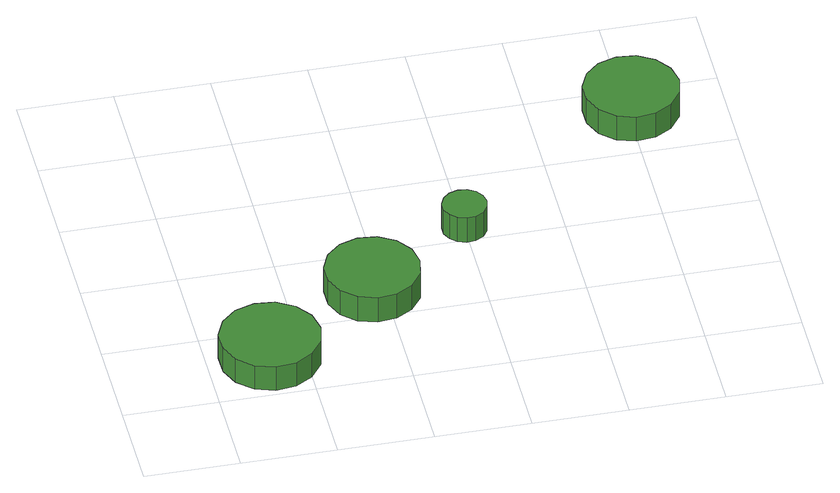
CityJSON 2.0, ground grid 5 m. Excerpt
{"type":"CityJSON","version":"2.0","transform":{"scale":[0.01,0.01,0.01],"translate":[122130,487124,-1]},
"CityObjects":{
"tree1":{"type":"SolitaryVegetationObject","attributes":{"function":"something"},"geometry":[{"type":"MultiSurface","lod":"1","boundaries":[[[0,1,2,3,4,5,6,7,8,9,10,11,12,13,14]],[[15,16,17,18,19,20,21,22,23,24,25,26,27,28,29]],[[0,29,28,1]],[[1,28,27,2]],[[2,27,26,3]],[[3,26,25,4]],[[4,25,24,5]],[[5,24,23,6]],[[6,23,22,7]],[[7,22,21,8]],[[8,21,20,9]],[[9,20,19,10]],[[10,19,18,11]],[[11,18,17,12]],[[12,17,16,13]],[[13,16,15,14]],[[14,15,29,0]]]}]},
"tree2":{"type":"SolitaryVegetationObject","attributes":{"function":"something"},"geometry":[{"type":"MultiSurface","lod":"1","boundaries":[[[30,31,32,33,34,35,36,37,38,39,40,41,42,43,44]],[[45,46,47,48,49,50,51,52,53,54,55,56,57,58,59]],[[30,59,58,31]],[[31,58,57,32]],[[32,57,56,33]],[[33,56,55,34]],[[34,55,54,35]],[[35,54,53,36]],[[36,53,52,37]],[[37,52,51,38]],[[38,51,50,39]],[[39,50,49,40]],[[40,49,48,41]],[[41,48,47,42]],[[42,47,46,43]],[[43,46,45,44]],[[44,45,59,30]]]}]},
"tree3":{"type":"SolitaryVegetationObject","attributes":{"function":"something"},"geometry":[{"type":"MultiSurface","lod":"1","boundaries":[[[60,61,62,63,64,65,66,67,68,69,70,71,72,73,74]],[[75,76,77,78,79,80,81,82,83,84,85,86,87,88,89]],[[60,89,88,61]],[[61,88,87,62]],[[62,87,86,63]],[[63,86,85,64]],[[64,85,84,65]],[[65,84,83,66]],[[66,83,82,67]],[[67,82,81,68]],[[68,81,80,69]],[[69,80,79,70]],[[70,79,78,71]],[[71,78,77,72]],[[72,77,76,73]],[[73,76,75,74]],[[74,75,89,60]]]}]},
"tree4":{"type":"SolitaryVegetationObject","attributes":{"function":"something"},"geometry":[{"type":"MultiSurface","lod":"1","boundaries":[[[90,91,92,93,94,95,96,97,98,99,100,101,102,103,104]],[[105,106,107,108,109,110,111,112,113,114,115,116,117,118,119]],[[90,119,118,91]],[[91,118,117,92]],[[92,117,116,93]],[[93,116,115,94]],[[94,115,114,95]],[[95,114,113,96]],[[96,113,112,97]],[[97,112,111,98]],[[98,111,110,99]],[[99,110,109,100]],[[100,109,108,101]],[[101,108,107,102]],[[102,107,106,103]],[[103,106,105,104]],[[104,105,119,90]]]}]}
},
"vertices":[
[584,292,247],[561,399,247],[497,486,247],[403,541,247],[295,552,247],[192,519,247],[111,446,247],[67,347,247],[67,238,247],[111,139,247],[192,66,247],[295,33,247],[403,44,247],[497,98,247],[561,186,247],[561,186,96],[497,98,96],[403,44,96],[295,33,96],[192,66,96],[111,139,96],[67,238,96],[67,347,96],[111,446,96],[192,519,96],[295,552,96],[403,541,96],[497,486,96],[561,399,96],[584,292,96],
[1184,700,254],[1163,800,254],[1103,883,254],[1014,934,254],[913,945,254],[815,913,254],[739,845,254],[698,751,254],[698,649,254],[739,555,254],[815,487,254],[913,455,254],[1014,466,254],[1103,517,254],[1163,600,254],[1163,600,97],[1103,517,97],[1014,466,97],[913,455,97],[815,487,97],[739,555,97],[698,649,97],[698,751,97],[739,845,97],[815,913,97],[913,945,97],[1014,934,97],[1103,883,97],[1163,800,97],[1184,700,97],
[1615,1097,254],[1605,1144,254],[1577,1183,254],[1535,1207,254],[1487,1212,254],[1442,1197,254],[1406,1165,254],[1386,1121,254],[1386,1073,254],[1406,1029,254],[1442,997,254],[1487,982,254],[1535,987,254],[1577,1011,254],[1605,1050,254],[1605,1050,98],[1577,1011,98],[1535,987,98],[1487,982,98],[1442,997,98],[1406,1029,98],[1386,1073,98],[1386,1121,98],[1406,1165,98],[1442,1197,98],[1487,1212,98],[1535,1207,98],[1577,1183,98],[1605,1144,98],[1615,1097,98],
[2767,1836,254],[2745,1936,254],[2685,2019,254],[2596,2071,254],[2493,2082,254],[2395,2050,254],[2319,1981,254],[2277,1887,254],[2277,1784,254],[2319,1690,254],[2395,1621,254],[2493,1589,254],[2596,1600,254],[2685,1652,254],[2745,1735,254],[2745,1735,99],[2685,1652,99],[2596,1600,99],[2493,1589,99],[2395,1621,99],[2319,1690,99],[2277,1784,99],[2277,1887,99],[2319,1981,99],[2395,2050,99],[2493,2082,99],[2596,2071,99],[2685,2019,99],[2745,1936,99],[2767,1836,99]
]}
